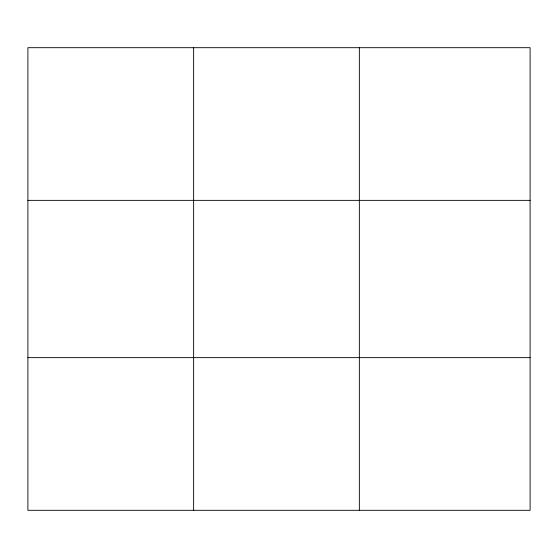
<?xml version="1.0" encoding="UTF-8"?>
<svg xmlns="http://www.w3.org/2000/svg" width="558" height="558" viewBox="0 0 558 558"><rect width="100%" height="100%" fill="white"/><g stroke="black" fill="none" stroke-linecap="round" stroke-linejoin="round"><path stroke-width="0.84" d="M193.626 47.688L193.626 510.312M359.352 47.688L359.352 510.312M530.1 357.643L530.1 510.312L27.9 510.312L27.9 47.688L530.1 47.688L530.1 357.643L27.9 357.643M27.9 200.357L530.1 200.357"/></g></svg>
